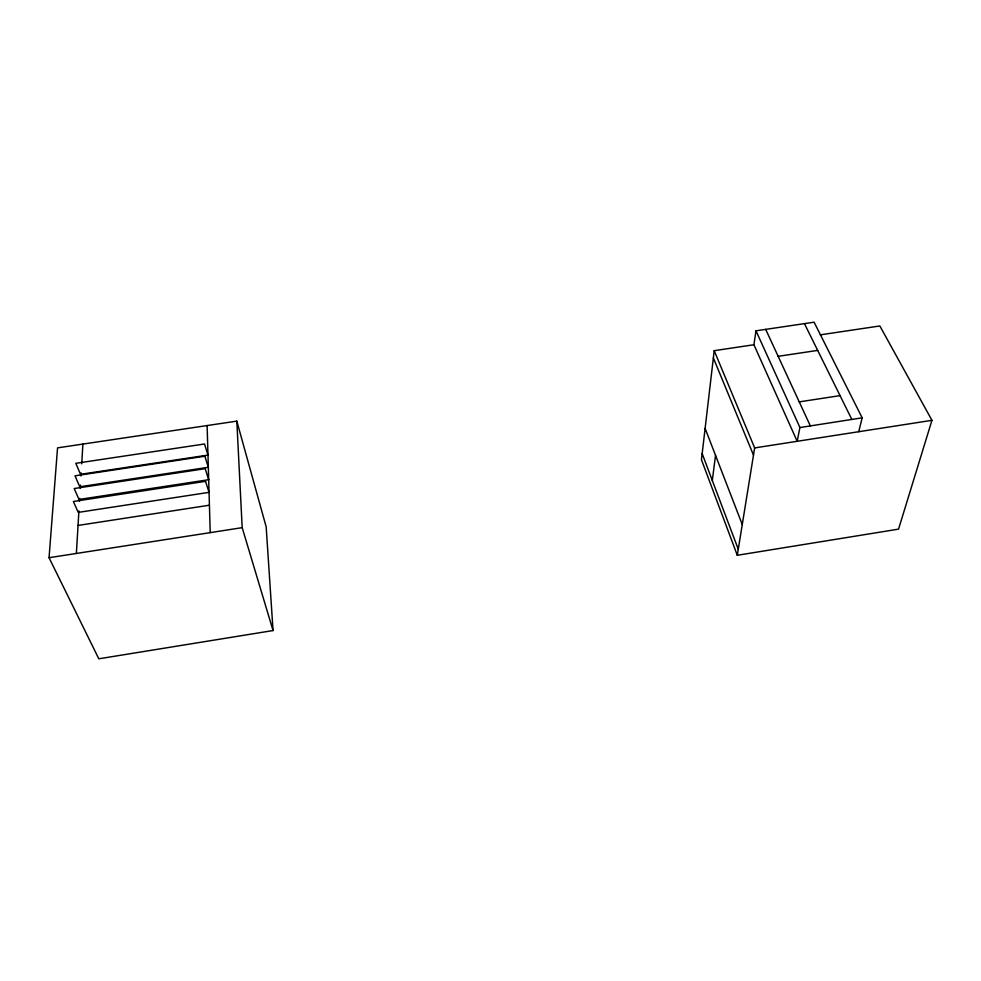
<?xml version="1.0" encoding="UTF-8"?>
<svg xmlns="http://www.w3.org/2000/svg" width="981" height="981" viewBox="0 0 981 981"><rect width="100%" height="100%" fill="white"/><g stroke="black" fill="none" stroke-linecap="round" stroke-linejoin="round"><path stroke-width="1.47" d="M76.371 553.456L78.909 510.929M79.473 501.34L79.657 498.323M80.258 488.133L80.442 485.092M80.982 475.981L81.165 472.94M81.717 463.829L82.894 444.086M49.05 557.711L57.548 447.863L236.813 421.131L266.158 526.809L273.049 630.55L98.811 658.803L49.05 557.711L242.184 527.655L273.049 630.55M858.731 431.714L862.164 417.82L814.095 322.197L755.983 330.818L753.923 344.748L714.205 350.671L701.452 459.721L737.295 555.283L898.547 529.139L931.95 420.322L879.847 325.962L820.337 334.84M712.304 480.457L715.541 455.356M737.295 555.283L754.659 447.912L714.205 350.671M78.039 525.436L209.419 505.203M799.895 427.557L862.164 417.82M754.659 447.912L931.95 420.322M799.233 401.879L840.055 395.625M778.166 356.324L817.676 350.401M804.432 323.62L851.827 419.427M765.695 329.371L810.318 425.84M755.983 330.818L799.907 427.458L797.185 441.291L753.923 344.748M713.359 357.942L753.494 455.11M705.118 428.378L742.261 524.565M702.163 453.59L738.276 549.286M236.813 421.131L242.184 527.655M207.126 425.558L210.216 532.634M208.683 479.709L79.007 499.476L74.2 488.538L205.188 468.673L208.683 479.709M205.532 481.328L73.379 501.487L78.235 512.389L209.051 492.352L205.532 481.328M207.972 455.074L80.516 474.314L75.807 463.326L204.526 443.988L207.972 455.074M204.857 456.226L75.01 475.822L79.768 486.784L208.328 467.287L204.857 456.226"/></g></svg>
